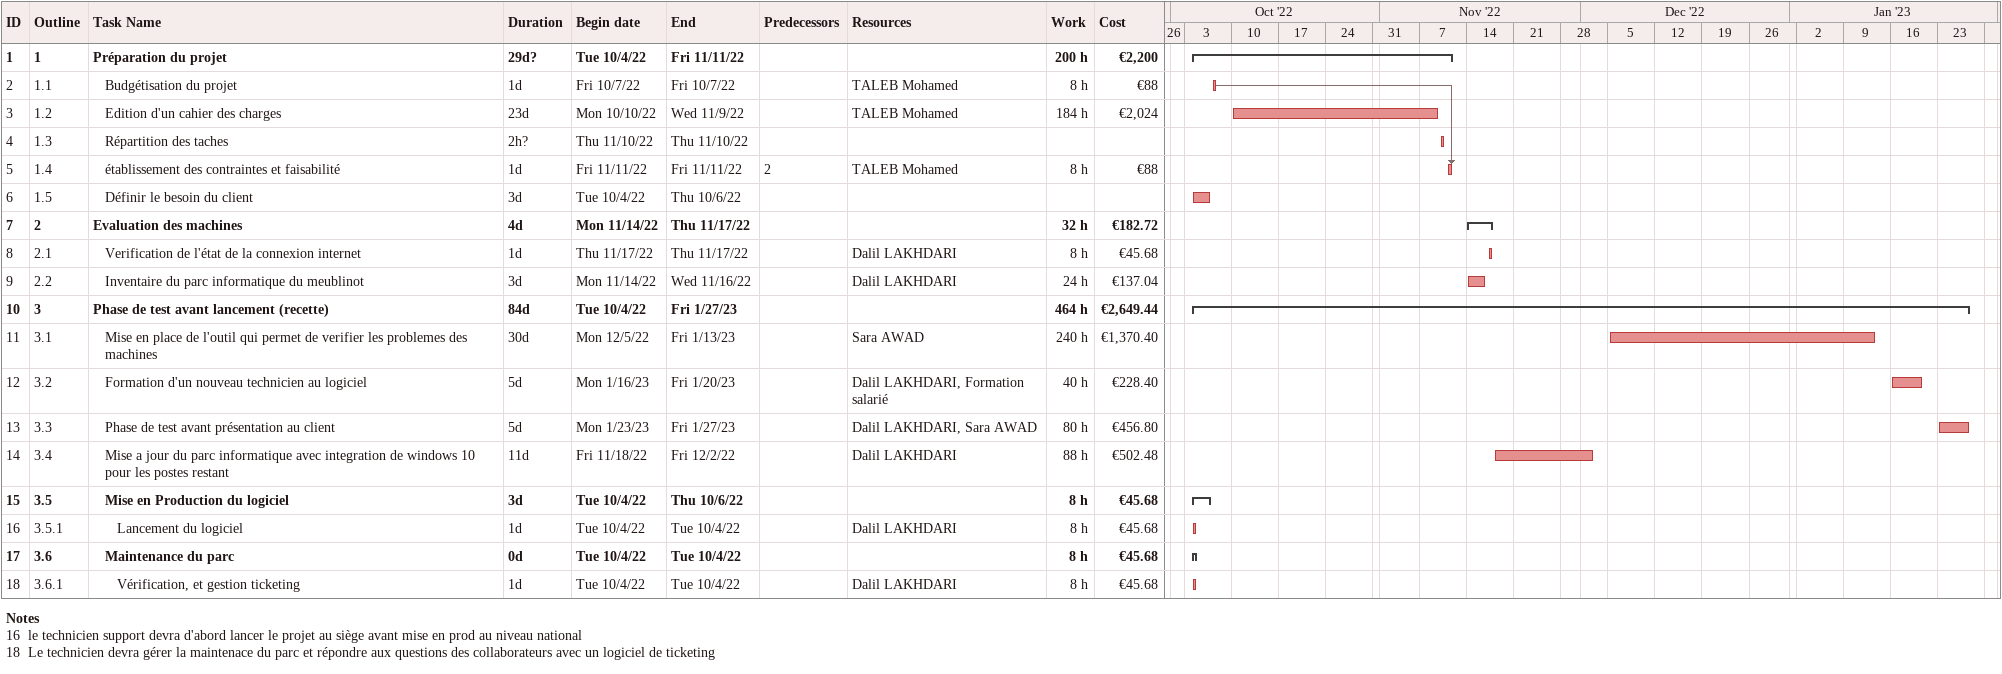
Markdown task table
| ID | WBS | Task | Duration | Start | Finish | Predecessors | Resources | Work (h) | Cost (€) |
|---|---|---|---|---|---|---|---|---|---|
| 1 | 1 | **Préparation du projet** | 29d? | 2022-10-04 | 2022-11-11 |  |  | 200 | 2200 |
| 2 | 1.1 | Budgétisation du projet | 1d | 2022-10-07 | 2022-10-07 |  | TALEB Mohamed | 8 | 88 |
| 3 | 1.2 | Edition d'un cahier des charges | 23d | 2022-10-10 | 2022-11-09 |  | TALEB Mohamed | 184 | 2024 |
| 4 | 1.3 | Répartition des taches | 2h? | 2022-11-10 | 2022-11-10 |  |  |  |  |
| 5 | 1.4 | établissement des contraintes et faisabilité | 1d | 2022-11-11 | 2022-11-11 | 2 | TALEB Mohamed | 8 | 88 |
| 6 | 1.5 | Définir le besoin du client | 3d | 2022-10-04 | 2022-10-06 |  |  |  |  |
| 7 | 2 | **Evaluation des machines** | 4d | 2022-11-14 | 2022-11-17 |  |  | 32 | 182.72 |
| 8 | 2.1 | Verification de l'état de la connexion internet | 1d | 2022-11-17 | 2022-11-17 |  | Dalil LAKHDARI | 8 | 45.68 |
| 9 | 2.2 | Inventaire du parc informatique du meublinot | 3d | 2022-11-14 | 2022-11-16 |  | Dalil LAKHDARI | 24 | 137.04 |
| 10 | 3 | **Phase de test avant lancement (recette)** | 84d | 2022-10-04 | 2023-01-27 |  |  | 464 | 2649.44 |
| 11 | 3.1 | Mise en place de l'outil qui permet de verifier les problemes des machines | 30d | 2022-12-05 | 2023-01-13 |  | Sara AWAD | 240 | 1370.40 |
| 12 | 3.2 | Formation d'un nouveau technicien au logiciel | 5d | 2023-01-16 | 2023-01-20 |  | Dalil LAKHDARI, Formation salarié | 40 | 228.40 |
| 13 | 3.3 | Phase de test avant présentation au client | 5d | 2023-01-23 | 2023-01-27 |  | Dalil LAKHDARI, Sara AWAD | 80 | 456.80 |
| 14 | 3.4 | Mise a jour du parc informatique avec integration de windows 10 pour les postes restant | 11d | 2022-11-18 | 2022-12-02 |  | Dalil LAKHDARI | 88 | 502.48 |
| 15 | 3.5 | **Mise en Production du logiciel** | 3d | 2022-10-04 | 2022-10-06 |  |  | 8 | 45.68 |
| 16 | 3.5.1 | Lancement du logiciel | 1d | 2022-10-04 | 2022-10-04 |  | Dalil LAKHDARI | 8 | 45.68 |
| 17 | 3.6 | **Maintenance du parc** | 0d | 2022-10-04 | 2022-10-04 |  |  | 8 | 45.68 |
| 18 | 3.6.1 | Vérification, et gestion ticketing | 1d | 2022-10-04 | 2022-10-04 |  | Dalil LAKHDARI | 8 | 45.68 |

Notes
- 16: le technicien support devra d'abord lancer le projet au siège avant mise en prod au niveau national
- 18: Le technicien devra gérer la maintenace du parc et répondre aux questions des collaborateurs avec un logiciel de ticketing
